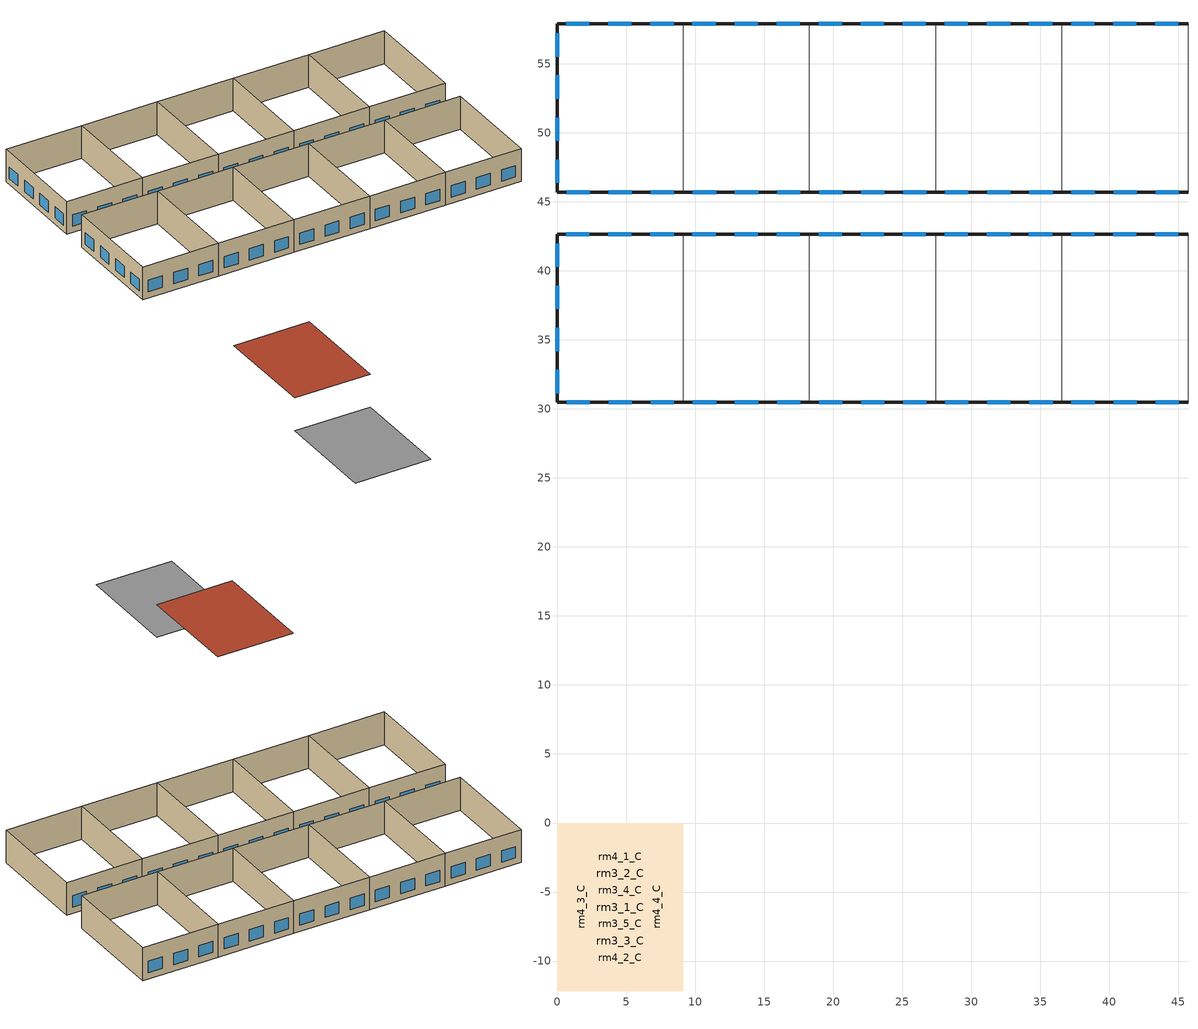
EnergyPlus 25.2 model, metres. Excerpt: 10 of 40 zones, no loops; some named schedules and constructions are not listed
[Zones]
rm3_1_C
 floor outside (SIMULATED_SL110): 0,-12.19 0,0 9.14,0 9.14,-12.19 z0
 wall outside (4_CONC_RADVA135): 9.14,42.67 0,42.67 0,30.48 9.14,30.48 z0:3.96
 wall to rm3_2_C (PARTITION115): 9.14,30.48 9.14,42.67 z0:3.96
 window (GT3): 8.44,42.67 6.77,42.67 / 5.39,42.67 3.72,42.67 / 2.35,42.67 0.67,42.67 / 0.7,30.48 2.38,30.48 / 3.75,30.48 5.42,30.48 / 6.8,30.48 8.47,30.48 / 0,41.97 0,40.3 / 0,38.92 0,37.25 / 0,35.88 0,34.2 / 0,32.83 0,31.15 z0.76:2.13
 roof outside (CONC_4_IN_NO96): 0,12.19 0,0 9.14,0 9.14,12.19 z3.96
rm3_2_C
 floor outside (SIMULATED_SL110): 0,-12.19 0,0 9.14,0 9.14,-12.19 z0
 wall outside (4_CONC_RADVA135): 18.29,42.67 9.14,42.67 / 9.14,30.48 18.29,30.48 z0:3.96
 wall to rm3_3_C (PARTITION115): 18.29,30.48 18.29,42.67 z0:3.96
 window (GT3): 17.59,42.67 15.91,42.67 / 14.54,42.67 12.86,42.67 / 11.49,42.67 9.81,42.67 / 9.85,30.48 11.52,30.48 / 12.89,30.48 14.57,30.48 / 15.94,30.48 17.62,30.48 z0.76:2.13
 roof outside (CONC_4_IN_NO96): 0,12.19 0,0 9.14,0 9.14,12.19 z3.96
rm3_3_C
 floor outside (SIMULATED_SL110): 0,-12.19 0,0 9.14,0 9.14,-12.19 z0
 wall outside (4_CONC_RADVA135): 27.43,42.67 18.29,42.67 / 18.29,30.48 27.43,30.48 z0:3.96
 wall to rm3_4_C (PARTITION115): 27.43,30.48 27.43,42.67 z0:3.96
 window (GT3): 26.73,42.67 25.05,42.67 / 23.68,42.67 22.01,42.67 / 20.64,42.67 18.96,42.67 / 18.99,30.48 20.66,30.48 / 22.04,30.48 23.71,30.48 / 25.09,30.48 26.76,30.48 z0.76:2.13
 roof outside (CONC_4_IN_NO96): 0,12.19 0,0 9.14,0 9.14,12.19 z3.96
rm3_4_C
 floor outside (SIMULATED_SL110): 0,-12.19 0,0 9.14,0 9.14,-12.19 z0
 wall outside (4_CONC_RADVA135): 36.58,42.67 27.43,42.67 / 27.43,30.48 36.58,30.48 z0:3.96
 wall to rm3_5_C (PARTITION115): 36.58,30.48 36.58,42.67 z0:3.96
 window (GT3): 35.88,42.67 34.2,42.67 / 32.83,42.67 31.15,42.67 / 29.78,42.67 28.1,42.67 / 28.13,30.48 29.81,30.48 / 31.18,30.48 32.86,30.48 / 34.23,30.48 35.91,30.48 z0.76:2.13
 roof outside (CONC_4_IN_NO96): 0,12.19 0,0 9.14,0 9.14,12.19 z3.96
rm3_5_C
 floor outside (SIMULATED_SL110): 0,-12.19 0,0 9.14,0 9.14,-12.19 z0
 wall outside (4_CONC_RADVA135): 45.72,42.67 36.58,42.67 / 36.58,30.48 45.72,30.48 z0:3.96
 wall to rm3_6_C (PARTITION115): 45.72,30.48 45.72,42.67 z0:3.96
 window (GT3): 45.02,42.67 43.34,42.67 / 41.97,42.67 40.3,42.67 / 38.92,42.67 37.25,42.67 / 37.28,30.48 38.95,30.48 / 40.33,30.48 42,30.48 / 43.37,30.48 45.05,30.48 z0.76:2.13
 roof outside (CONC_4_IN_NO96): 0,12.19 0,0 9.14,0 9.14,12.19 z3.96
rm4_1_C
 floor outside (SIMULATED_SL110): 0,-12.19 0,0 9.14,0 9.14,-12.19 z0
 wall outside (4_CONC_RADVA135): 9.14,57.91 0,57.91 0,45.72 9.14,45.72 z0:3.96
 wall to rm4_2_C (PARTITION115): 9.14,45.72 9.14,57.91 z0:3.96
 window (GT3): 8.44,57.91 6.77,57.91 / 5.39,57.91 3.72,57.91 / 2.35,57.91 0.67,57.91 / 0.7,45.72 2.38,45.72 / 3.75,45.72 5.42,45.72 / 6.8,45.72 8.47,45.72 / 0,57.21 0,55.53 / 0,54.16 0,52.49 / 0,51.12 0,49.44 / 0,48.07 0,46.39 z0.76:2.13
 roof outside (CONC_4_IN_NO96): 0,12.19 0,0 9.14,0 9.14,12.19 z3.96
rm4_2_C
 floor outside (SIMULATED_SL110): 0,-12.19 0,0 9.14,0 9.14,-12.19 z0
 wall outside (4_CONC_RADVA135): 18.29,57.91 9.14,57.91 / 9.14,45.72 18.29,45.72 z0:3.96
 wall to rm4_3_C (PARTITION115): 18.29,45.72 18.29,57.91 z0:3.96
 window (GT3): 17.59,57.91 15.91,57.91 / 14.54,57.91 12.86,57.91 / 11.49,57.91 9.81,57.91 / 9.85,45.72 11.52,45.72 / 12.89,45.72 14.57,45.72 / 15.94,45.72 17.62,45.72 z0.76:2.13
 roof outside (CONC_4_IN_NO96): 0,12.19 0,0 9.14,0 9.14,12.19 z3.96
rm4_3_C
 floor outside (SIMULATED_SL110): 0,-12.19 0,0 9.14,0 9.14,-12.19 z0
 wall outside (4_CONC_RADVA135): 27.43,57.91 18.29,57.91 / 18.29,45.72 27.43,45.72 z0:3.96
 wall to rm4_4_C (PARTITION115): 27.43,45.72 27.43,57.91 z0:3.96
 window (GT3): 26.73,57.91 25.05,57.91 / 23.68,57.91 22.01,57.91 / 20.64,57.91 18.96,57.91 / 18.99,45.72 20.66,45.72 / 22.04,45.72 23.71,45.72 / 25.09,45.72 26.76,45.72 z0.76:2.13
 roof outside (CONC_4_IN_NO96): 0,12.19 0,0 9.14,0 9.14,12.19 z3.96
rm4_4_C
 floor outside (SIMULATED_SL110): 0,-12.19 0,0 9.14,0 9.14,-12.19 z0
 wall outside (4_CONC_RADVA135): 36.58,57.91 27.43,57.91 / 27.43,45.72 36.58,45.72 z0:3.96
 wall to rm4_5_C (PARTITION115): 36.58,45.72 36.58,57.91 z0:3.96
 window (GT3): 35.88,57.91 34.2,57.91 / 32.83,57.91 31.15,57.91 / 29.78,57.91 28.1,57.91 / 28.13,45.72 29.81,45.72 / 31.18,45.72 32.86,45.72 / 34.23,45.72 35.91,45.72 z0.76:2.13
 roof outside (CONC_4_IN_NO96): 0,12.19 0,0 9.14,0 9.14,12.19 z3.96
rm4_5_C
 floor outside (SIMULATED_SL110): 0,-12.19 0,0 9.14,0 9.14,-12.19 z0
 wall outside (4_CONC_RADVA135): 45.72,57.91 36.58,57.91 / 36.58,45.72 45.72,45.72 z0:3.96
 wall to rm4_6_C (PARTITION115): 45.72,45.72 45.72,57.91 z0:3.96
 window (GT3): 45.02,57.91 43.34,57.91 / 41.97,57.91 40.3,57.91 / 38.92,57.91 37.25,57.91 / 37.28,45.72 38.95,45.72 / 40.33,45.72 42,45.72 / 43.37,45.72 45.05,45.72 z0.76:2.13
 roof outside (CONC_4_IN_NO96): 0,12.19 0,0 9.14,0 9.14,12.19 z3.96
[Material] Roughness=MediumRough; Thermal Absorptance=0.9
Name | Thickness {m} | Conductivity {W/m-K} | Density {kg/m3} | Specific Heat {J/kg-K} | Solar Absorptance
CONC_4_IN_NO96__CC03_97 | 0.10159 | 1.310345 | 2242.584 | 836.7661 | 0.7
SIMULATED_SL110__IN05_111 | 0.245821 | 0.04324 | 9.611076 | 836.7661 | 0
SIMULATED_SL110__MAT357_112 | 0.4572 | 0.8648 | 1361.569 | 836.7661 | 0
SIMULATED_SL110__MAT356_113 | 0.3048 | 0.51888 | 1601.846 | 836.7661 | 0
PARTITION115__GP02_87 | 0.0158801 | 0.160161 | 800.923 | 836.7661 | 0.3
4_CONC_RADVA135__CC14_80 | 0.10159 | 1.801724 | 2242.584 | 836.7661 | 0.7
4_CONC_RADVA135__IN36_136 | 0.0762 | 0.034592 | 28.83323 | 1213.311 | 0.7
4_CONC_RADVA135__GP02_87 | 0.0158801 | 0.160161 | 800.923 | 836.7661 | 0.7
[Construction]
CONC_4_IN_NO96: CONC_4_IN_NO96__CC03_97
SIMULATED_SL110: SIMULATED_SL110__IN05_111, SIMULATED_SL110__MAT357_112, SIMULATED_SL110__MAT356_113
PARTITION115: PARTITION115__GP02_87, PARTITION115__WMF00_116, PARTITION115__GP02_87
4_CONC_RADVA135: 4_CONC_RADVA135__CC14_80, 4_CONC_RADVA135__IN36_136, 4_CONC_RADVA135__GP02_87
GT3: BRONZE 6MM
[Material:NoMass]
PARTITION115__WMF00_116: Roughness=MediumRough; Thermal Resistance {m2-K/W}=0.107499; Thermal Absorptance=0.9; Solar Absorptance=0.3
[WindowMaterial:Glazing]
BRONZE 6MM: Optical Data Type=SpectralAverage; Thickness {m}=.006; Solar Transmittance at Normal Incidence=.482; Front Side Solar Reflectance at Normal Incidence=.054; Back Side Solar Reflectance at Normal Incidence=.054; Visible Transmittance at Normal Incidence=.534; Front Side Visible Reflectance at Normal Incidence=.057; Back Side Visible Reflectance at Normal Incidence=.057; Infrared Transmittance at Normal Incidence=0; Front Side Infrared Hemispherical Emissivity=.84; Back Side Infrared Hemispherical Emissivity=.84; Conductivity {W/m-K}=.9
[WindowProperty:ShadingControl] Shading Type=InteriorShade; Shading Control Type=AlwaysOn; Setpoint {W/m2, W or deg C}=10.9383; Shading Control Is Scheduled=NO; Glare Control Is Active=NO
Name | Shading Device Material
Window1001WSC | Window1001WSM
Window3036WSC | Window3036WSM
Window3037WSC | Window3037WSM
Window1003WSC | Window1003WSM
Window3038WSC | Window3038WSM
Window3039WSC | Window3039WSM
Window1004WSC | Window1004WSM
Window3040WSC | Window3040WSM
Window3041WSC | Window3041WSM
Window3042WSC | Window3042WSM
Window1006WSC | Window1006WSM
Window3043WSC | Window3043WSM
Window3044WSC | Window3044WSM
Window1007WSC | Window1007WSM
Window3045WSC | Window3045WSM
Window3046WSC | Window3046WSM
Window1008WSC | Window1008WSM
Window3047WSC | Window3047WSM
Window3048WSC | Window3048WSM
Window1009WSC | Window1009WSM
Window3049WSC | Window3049WSM
Window3050WSC | Window3050WSM
Window1010WSC | Window1010WSM
Window3051WSC | Window3051WSM
Window3052WSC | Window3052WSM
Window1011WSC | Window1011WSM
Window3053WSC | Window3053WSM
Window3054WSC | Window3054WSM
Window1012WSC | Window1012WSM
Window3055WSC | Window3055WSM
Window3056WSC | Window3056WSM
Window1013WSC | Window1013WSM
Window3057WSC | Window3057WSM
Window3058WSC | Window3058WSM
Window1014WSC | Window1014WSM
Window3059WSC | Window3059WSM
Window3060WSC | Window3060WSM
Window1015WSC | Window1015WSM
Window3061WSC | Window3061WSM
Window3062WSC | Window3062WSM
Window1016WSC | Window1016WSM
Window3063WSC | Window3063WSM
Window3064WSC | Window3064WSM
Window1017WSC | Window1017WSM
Window3065WSC | Window3065WSM
Window3066WSC | Window3066WSM
Window1018WSC | Window1018WSM
Window3067WSC | Window3067WSM
Window3068WSC | Window3068WSM
Window1005WSC | Window1005WSM
Window3069WSC | Window3069WSM
Window3070WSC | Window3070WSM
Window1019WSC | Window1019WSM
Window3071WSC | Window3071WSM
Window3072WSC | Window3072WSM
Window1020WSC | Window1020WSM
Window3073WSC | Window3073WSM
Window3074WSC | Window3074WSM
Window1021WSC | Window1021WSM
Window3075WSC | Window3075WSM
Window3076WSC | Window3076WSM
Window1022WSC | Window1022WSM
Window3077WSC | Window3077WSM
Window3078WSC | Window3078WSM
Window3079WSC | Window3079WSM
Window1023WSC | Window1023WSM
Window3080WSC | Window3080WSM
Window3081WSC | Window3081WSM
Window1024WSC | Window1024WSM
Window3082WSC | Window3082WSM
Window3083WSC | Window3083WSM
Window1025WSC | Window1025WSM
Window3084WSC | Window3084WSM
Window3085WSC | Window3085WSM
Window1026WSC | Window1026WSM
Window3086WSC | Window3086WSM
Window3087WSC | Window3087WSM
Window3088WSC | Window3088WSM
Window1027WSC | Window1027WSM
Window3089WSC | Window3089WSM
Window3090WSC | Window3090WSM
Window1028WSC | Window1028WSM
Window3091WSC | Window3091WSM
Window3092WSC | Window3092WSM
Window1029WSC | Window1029WSM
Window3093WSC | Window3093WSM
Window3094WSC | Window3094WSM
Window1030WSC | Window1030WSM
Window3095WSC | Window3095WSM
Window3096WSC | Window3096WSM
Window1031WSC | Window1031WSM
Window3097WSC | Window3097WSM
Window3098WSC | Window3098WSM
Window1032WSC | Window1032WSM
Window3099WSC | Window3099WSM
Window3100WSC | Window3100WSM
Window1033WSC | Window1033WSM
Window3101WSC | Window3101WSM
Window3102WSC | Window3102WSM
Window1034WSC | Window1034WSM
Window3103WSC | Window3103WSM
Window3104WSC | Window3104WSM
Window1035WSC | Window1035WSM
Window3105WSC | Window3105WSM
Window3106WSC | Window3106WSM
Window1036WSC | Window1036WSM
Window3107WSC | Window3107WSM
Window3108WSC | Window3108WSM
Window1037WSC | Window1037WSM
Window3109WSC | Window3109WSM
Window3110WSC | Window3110WSM
Window1038WSC | Window1038WSM
Window3111WSC | Window3111WSM
Window3112WSC | Window3112WSM
Window1039WSC | Window1039WSM
Window3113WSC | Window3113WSM
Window3114WSC | Window3114WSM
Window1040WSC | Window1040WSM
Window3115WSC | Window3115WSM
Window3116WSC | Window3116WSM
Window1041WSC | Window1041WSM
Window3117WSC | Window3117WSM
Window3118WSC | Window3118WSM
Window1042WSC | Window1042WSM
Window3119WSC | Window3119WSM
Window3120WSC | Window3120WSM
Window1043WSC | Window1043WSM
Window3121WSC | Window3121WSM
Window3122WSC | Window3122WSM
Window1044WSC | Window1044WSM
Window3123WSC | Window3123WSM
Window3124WSC | Window3124WSM
Window3125WSC | Window3125WSM
Window1045WSC | Window1045WSM
Window3126WSC | Window3126WSM
Window3127WSC | Window3127WSM
Window1046WSC | Window1046WSM
Window3128WSC | Window3128WSM
Window3129WSC | Window3129WSM
Window1047WSC | Window1047WSM
Window3130WSC | Window3130WSM
Window3131WSC | Window3131WSM
Window1048WSC | Window1048WSM
Window3132WSC | Window3132WSM
Window3133WSC | Window3133WSM
Window3134WSC | Window3134WSM
Window1049WSC | Window1049WSM
Window3135WSC | Window3135WSM
Window3136WSC | Window3136WSM
Window1050WSC | Window1050WSM
Window3137WSC | Window3137WSM
Window3138WSC | Window3138WSM
Window1051WSC | Window1051WSM
Window3139WSC | Window3139WSM
Window3140WSC | Window3140WSM
Window1052WSC | Window1052WSM
Window3141WSC | Window3141WSM
Window3142WSC | Window3142WSM
Window1053WSC | Window1053WSM
Window3143WSC | Window3143WSM
Window3144WSC | Window3144WSM
Window1054WSC | Window1054WSM
Window3145WSC | Window3145WSM
Window3146WSC | Window3146WSM
Window1055WSC | Window1055WSM
Window3147WSC | Window3147WSM
Window3148WSC | Window3148WSM
Window1056WSC | Window1056WSM
Window3149WSC | Window3149WSM
Window3150WSC | Window3150WSM
Window1057WSC | Window1057WSM
Window3151WSC | Window3151WSM
Window3152WSC | Window3152WSM
Window1058WSC | Window1058WSM
Window3153WSC | Window3153WSM
Window3154WSC | Window3154WSM
Window1059WSC | Window1059WSM
Window3155WSC | Window3155WSM
Window3156WSC | Window3156WSM
Window1060WSC | Window1060WSM
Window3157WSC | Window3157WSM
Window3158WSC | Window3158WSM
Window1061WSC | Window1061WSM
Window3159WSC | Window3159WSM
Window3160WSC | Window3160WSM
Window1062WSC | Window1062WSM
Window3161WSC | Window3161WSM
Window3162WSC | Window3162WSM
Window1063WSC | Window1063WSM
Window3163WSC | Window3163WSM
Window3164WSC | Window3164WSM
Window1064WSC | Window1064WSM
Window3165WSC | Window3165WSM
Window3166WSC | Window3166WSM
Window1065WSC | Window1065WSM
Window3167WSC | Window3167WSM
Window3168WSC | Window3168WSM
Window1066WSC | Window1066WSM
Window3169WSC | Window3169WSM
Window3170WSC | Window3170WSM
Window3171WSC | Window3171WSM
Window1067WSC | Window1067WSM
Window3172WSC | Window3172WSM
Window3173WSC | Window3173WSM
Window1068WSC | Window1068WSM
Window3174WSC | Window3174WSM
Window3175WSC | Window3175WSM
Window1069WSC | Window1069WSM
Window3176WSC | Window3176WSM
Window3177WSC | Window3177WSM
Window1070WSC | Window1070WSM
Window3178WSC | Window3178WSM
Window3179WSC | Window3179WSM
Window3180WSC | Window3180WSM
Window1071WSC | Window1071WSM
Window3181WSC | Window3181WSM
Window3182WSC | Window3182WSM
Window1072WSC | Window1072WSM
Window3183WSC | Window3183WSM
Window3184WSC | Window3184WSM
Window1073WSC | Window1073WSM
Window3185WSC | Window3185WSM
Window3186WSC | Window3186WSM
Window1074WSC | Window1074WSM
Window3187WSC | Window3187WSM
Window3188WSC | Window3188WSM
Window1075WSC | Window1075WSM
Window3189WSC | Window3189WSM
Window3190WSC | Window3190WSM
Window1076WSC | Window1076WSM
Window3191WSC | Window3191WSM
Window3192WSC | Window3192WSM
Window1077WSC | Window1077WSM
Window3193WSC | Window3193WSM
Window3194WSC | Window3194WSM
Window1078WSC | Window1078WSM
Window3195WSC | Window3195WSM
Window3196WSC | Window3196WSM
Window1079WSC | Window1079WSM
Window3197WSC | Window3197WSM
Window3198WSC | Window3198WSM
Window1080WSC | Window1080WSM
Window3199WSC | Window3199WSM
Window3200WSC | Window3200WSM
Window1081WSC | Window1081WSM
Window3201WSC | Window3201WSM
Window3202WSC | Window3202WSM
Window1082WSC | Window1082WSM
Window3203WSC | Window3203WSM
Window3204WSC | Window3204WSM
Window1083WSC | Window1083WSM
Window3205WSC | Window3205WSM
Window3206WSC | Window3206WSM
Window1084WSC | Window1084WSM
Window3207WSC | Window3207WSM
Window3208WSC | Window3208WSM
[Zone] Type=1; Multiplier=1; Ceiling Height {m}=3.9624; Volume {m3}=441.7421
rm3_1_C; rm3_2_C; rm3_3_C; rm3_4_C; rm3_5_C; rm4_1_C; rm4_2_C; rm4_3_C; rm4_4_C; rm4_5_C
[People] Number of People Schedule=OffOcc; Number of People Calculation Method=People; Number of People=4.363636; Fraction Radiant=0.3
Name | Zone or ZoneList | Activity Level Schedule
rm3_1_C_PEOPLE | rm3_1_C | rm3_1_CActSched
rm3_2_C_PEOPLE | rm3_2_C | rm3_2_CActSched
rm3_3_C_PEOPLE | rm3_3_C | rm3_3_CActSched
rm3_4_C_PEOPLE | rm3_4_C | rm3_4_CActSched
rm3_5_C_PEOPLE | rm3_5_C | rm3_5_CActSched
rm4_1_C_PEOPLE | rm4_1_C | rm4_1_CActSched
rm4_2_C_PEOPLE | rm4_2_C | rm4_2_CActSched
rm4_3_C_PEOPLE | rm4_3_C | rm4_3_CActSched
rm4_4_C_PEOPLE | rm4_4_C | rm4_4_CActSched
rm4_5_C_PEOPLE | rm4_5_C | rm4_5_CActSched
[Lights] Schedule=OffLgt; Design Level Calculation Method=LightingLevel; Lighting Level {W}=2400; Return Air Fraction=0; Fraction Radiant=0.59; Fraction Visible=0.1; Fraction Replaceable=0
Name | Zone or ZoneList
rm3_1_C_LIGHTS | rm3_1_C
rm3_2_C_LIGHTS | rm3_2_C
rm3_3_C_LIGHTS | rm3_3_C
rm3_4_C_LIGHTS | rm3_4_C
rm3_5_C_LIGHTS | rm3_5_C
rm4_1_C_LIGHTS | rm4_1_C
rm4_2_C_LIGHTS | rm4_2_C
rm4_3_C_LIGHTS | rm4_3_C
rm4_4_C_LIGHTS | rm4_4_C
rm4_5_C_LIGHTS | rm4_5_C
[ElectricEquipment] Schedule=OffLgt; Design Level Calculation Method=EquipmentLevel; Design Level {W}=900.0001; Fraction Latent=0; Fraction Radiant=0.7; Fraction Lost=0
Name | Zone or ZoneList
rm3_1_C_EQUIP | rm3_1_C
rm3_2_C_EQUIP | rm3_2_C
rm3_3_C_EQUIP | rm3_3_C
rm3_4_C_EQUIP | rm3_4_C
rm3_5_C_EQUIP | rm3_5_C
rm4_1_C_EQUIP | rm4_1_C
rm4_2_C_EQUIP | rm4_2_C
rm4_3_C_EQUIP | rm4_3_C
rm4_4_C_EQUIP | rm4_4_C
rm4_5_C_EQUIP | rm4_5_C
[ZoneInfiltration:DesignFlowRate] Schedule=OffInf; Design Flow Rate Calculation Method=Flow/Zone; Design Flow Rate {m3/s}=0.0173681; Constant Term Coefficient=0; Temperature Term Coefficient=0; Velocity Term Coefficient=0.224; Velocity Squared Term Coefficient=0
Name | Zone or ZoneList
rm3_1_C_INFILT | rm3_1_C
rm3_2_C_INFILT | rm3_2_C
rm3_3_C_INFILT | rm3_3_C
rm3_4_C_INFILT | rm3_4_C
rm3_5_C_INFILT | rm3_5_C
rm4_1_C_INFILT | rm4_1_C
rm4_2_C_INFILT | rm4_2_C
rm4_3_C_INFILT | rm4_3_C
rm4_4_C_INFILT | rm4_4_C
rm4_5_C_INFILT | rm4_5_C
[InternalMass] Surface Area {m2}=111.4836
Name | Construction | Zone
rm3_1_CFURNMASS | rm3_1_CFURNCONS | rm3_1_C
rm3_2_CFURNMASS | rm3_2_CFURNCONS | rm3_2_C
rm3_3_CFURNMASS | rm3_3_CFURNCONS | rm3_3_C
rm3_4_CFURNMASS | rm3_4_CFURNCONS | rm3_4_C
rm3_5_CFURNMASS | rm3_5_CFURNCONS | rm3_5_C
rm4_1_CFURNMASS | rm4_1_CFURNCONS | rm4_1_C
rm4_2_CFURNMASS | rm4_2_CFURNCONS | rm4_2_C
rm4_3_CFURNMASS | rm4_3_CFURNCONS | rm4_3_C
rm4_4_CFURNMASS | rm4_4_CFURNCONS | rm4_4_C
rm4_5_CFURNMASS | rm4_5_CFURNCONS | rm4_5_C
